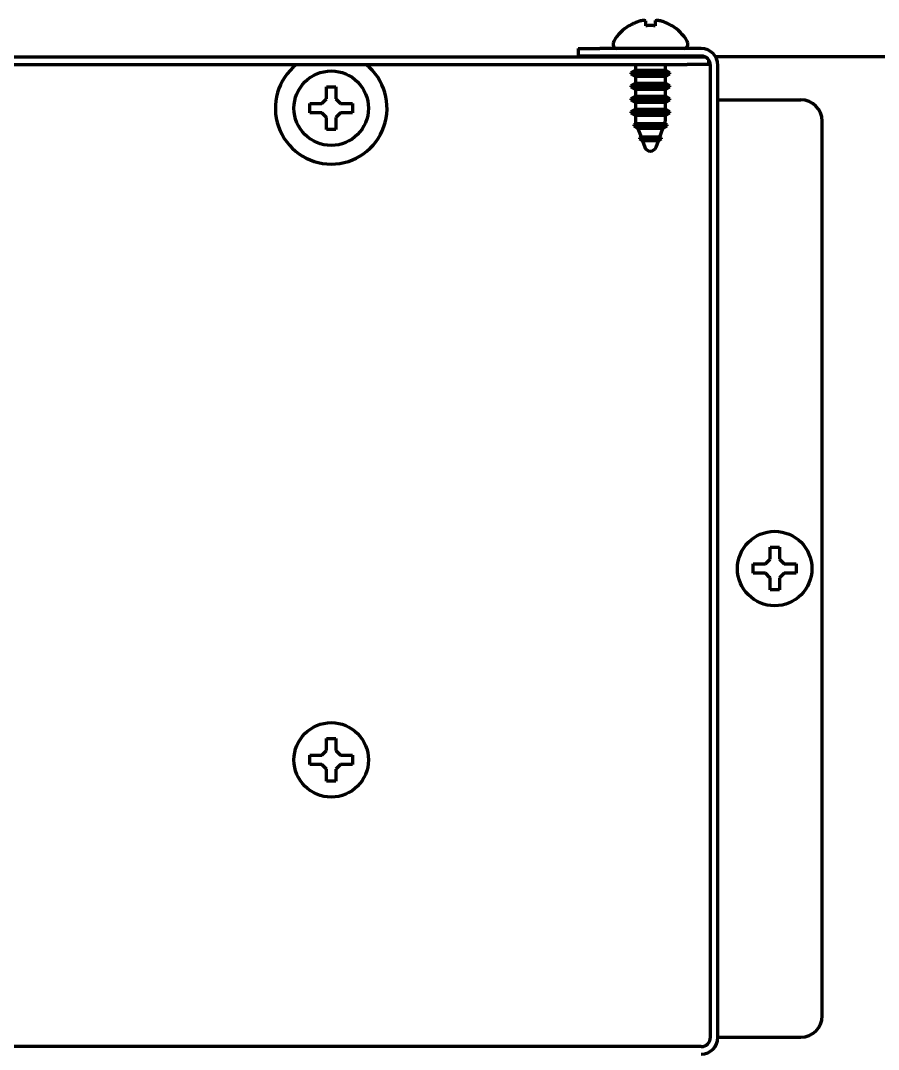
# Model space of a CAD drawing. Header units: inches. Extents: x -3077 to 7201, y 316 to 5463.
# Drawn here: x 2911.7 to 3003.9, y 4524.4 to 4634.9 of the extents above; entities that cross this region are included whole.
import ezdxf

# ---------------------------------------------------------------- set-up
doc = ezdxf.new("R2010")
doc.units = ezdxf.units.IN

msp = doc.modelspace()

# ---------------------------------------------------------------- linework, layer by layer
at = {"linetype": 'Continuous', "lineweight": 70}
for p, q in [((2977.1, 4634.32), (2977.1, 4634.36)), ((2981.7, 4634.36), (2981.7, 4634.32)), ((2971.65, 4631.88), (2973.95, 4631.88)), ((2971.65, 4631.88), (2971.65, 4631.08)), ((2984.85, 4631.88), (2973.95, 4631.88)), ((2975.4, 4632.48), (2975.4, 4632.28)), ((2983.4, 4632.28), (2983.4, 4632.48)), ((2877.45, 4630.98), (2983.35, 4630.98)), ((2973.95, 4631.08), (2971.65, 4631.08)), ((2984.85, 4631.08), (2973.95, 4631.08)), ((2977.8, 4631.08), (2977.8, 4630.98)), ((2981, 4630.98), (2981, 4631.08)), ((2983.35, 4630.98), (2985.29, 4630.98)), ((2985.65, 4630.68), (2985.65, 4630.18)), ((3222.93, 4630.98), (2986.41, 4630.98)), ((2877.45, 4630.18), (2983.35, 4630.18)), ((2977.8, 4629.57), (2977.3, 4629.28)), ((2977.8, 4630.18), (2977.8, 4629.57)), ((2977.8, 4629.57), (2979.4, 4629.57)), ((2979.4, 4629.57), (2981, 4629.57)), ((2981, 4629.57), (2981, 4630.18)), ((2981.5, 4629.28), (2981, 4629.57)), ((2985.65, 4630.18), (2983.35, 4630.18)), ((2985.85, 4525.68), (2985.85, 4630.08)), ((2986.65, 4525.68), (2986.65, 4630.08)), ((2977.3, 4629.28), (2977.3, 4629.18)), ((2977.3, 4629.28), (2979.4, 4629.28)), ((2981.5, 4629.18), (2977.3, 4629.18)), ((2977.3, 4629.18), (2977.8, 4628.89)), ((2977.8, 4628.89), (2977.8, 4628.17)), ((2981, 4628.89), (2977.8, 4628.89)), ((2979.4, 4629.28), (2981.5, 4629.28)), ((2981, 4628.89), (2981.5, 4629.18)), ((2981, 4628.17), (2981, 4628.89)), ((2981.5, 4629.18), (2981.5, 4629.28)), ((2977.8, 4628.17), (2977.3, 4627.88)), ((2977.3, 4627.88), (2979.4, 4627.88)), ((2977.3, 4627.88), (2977.3, 4627.78)), ((2977.3, 4627.78), (2977.8, 4627.49)), ((2981.5, 4627.78), (2977.3, 4627.78)), ((2977.8, 4628.17), (2979.4, 4628.17)), ((2977.8, 4627.49), (2977.8, 4626.77)), ((2981, 4627.49), (2977.8, 4627.49)), ((2979.4, 4628.17), (2981, 4628.17)), ((2979.4, 4627.88), (2981.5, 4627.88)), ((2981.5, 4627.88), (2981, 4628.17)), ((2981, 4627.49), (2981.5, 4627.78)), ((2981, 4626.77), (2981, 4627.49)), ((2981.5, 4627.78), (2981.5, 4627.88)), ((2977.8, 4626.77), (2977.3, 4626.48)), ((2977.3, 4626.48), (2979.4, 4626.48)), ((2977.3, 4626.48), (2977.3, 4626.38)), ((2981.5, 4626.38), (2977.3, 4626.38)), ((2977.3, 4626.38), (2977.8, 4626.09)), ((2977.8, 4626.77), (2979.4, 4626.77)), ((2977.8, 4626.09), (2977.8, 4625.37)), ((2981, 4626.09), (2977.8, 4626.09)), ((2979.4, 4626.77), (2981, 4626.77)), ((2979.4, 4626.48), (2981.5, 4626.48)), ((2981.5, 4626.48), (2981, 4626.77)), ((2981, 4626.09), (2981.5, 4626.38)), ((2981, 4625.37), (2981, 4626.09)), ((2981.5, 4626.38), (2981.5, 4626.48)), ((2986.65, 4626.38), (2987.65, 4626.38)), ((2987.65, 4626.38), (2995.55, 4626.38)), ((2942.8, 4625.48), (2942.8, 4625.98)), ((2942.8, 4624.98), (2942.8, 4625.48)), ((2947.4, 4625.98), (2947.4, 4625.48)), ((2947.4, 4625.48), (2947.4, 4624.98)), ((2977.8, 4625.37), (2977.3, 4625.08)), ((2977.3, 4625.08), (2979.4, 4625.08)), ((2977.3, 4625.08), (2977.3, 4624.98)), ((2977.3, 4624.98), (2977.8, 4624.69)), ((2981.5, 4624.98), (2977.3, 4624.98)), ((2977.8, 4625.37), (2979.4, 4625.37)), ((2979.4, 4625.37), (2981, 4625.37)), ((2979.4, 4625.08), (2981.5, 4625.08)), ((2981.5, 4625.08), (2981, 4625.37)), ((2981, 4624.69), (2981.5, 4624.98)), ((2981.5, 4624.98), (2981.5, 4625.08)), ((2977.87, 4623.84), (2977.6, 4623.68)), ((2977.8, 4624.69), (2977.8, 4624.16)), ((2981, 4624.69), (2977.8, 4624.69)), ((2977.85, 4623.9), (2977.87, 4623.84)), ((2977.87, 4623.84), (2980.93, 4623.84)), ((2980.93, 4623.84), (2980.96, 4623.9)), ((2981.21, 4623.68), (2980.93, 4623.84)), ((2981, 4624.16), (2981, 4624.69)), ((2997.85, 4527.98), (2997.85, 4624.08)), ((2977.6, 4623.68), (2979.4, 4623.68)), ((2977.6, 4623.68), (2977.6, 4623.58)), ((2981.21, 4623.58), (2977.6, 4623.58)), ((2977.6, 4623.58), (2978.06, 4623.31)), ((2978.06, 4623.31), (2978.4, 4622.39)), ((2980.74, 4623.31), (2978.06, 4623.31)), ((2979.4, 4623.68), (2981.21, 4623.68)), ((2980.41, 4622.39), (2980.74, 4623.31)), ((2980.74, 4623.31), (2981.21, 4623.58)), ((2981.21, 4623.58), (2981.21, 4623.68)), ((2978.4, 4622.39), (2978.21, 4622.28)), ((2978.21, 4622.28), (2980.6, 4622.28)), ((2978.21, 4622.28), (2978.21, 4622.18)), ((2980.6, 4622.18), (2978.21, 4622.18)), ((2978.21, 4622.18), (2978.55, 4621.98)), ((2978.4, 4622.39), (2980.41, 4622.39)), ((2980.26, 4621.98), (2978.55, 4621.98)), ((2978.55, 4621.98), (2978.79, 4621.31)), ((2980.01, 4621.31), (2980.26, 4621.98)), ((2980.26, 4621.98), (2980.6, 4622.18)), ((2980.6, 4622.28), (2980.41, 4622.39)), ((2980.6, 4622.18), (2980.6, 4622.28)), ((2990.45, 4576.03), (2990.45, 4576.53)), ((2995.05, 4576.53), (2995.05, 4576.03)), ((2990.45, 4575.53), (2990.45, 4576.03)), ((2995.05, 4576.03), (2995.05, 4575.53)), ((2942.8, 4555.48), (2942.8, 4555.98)), ((2942.8, 4554.98), (2942.8, 4555.48)), ((2947.4, 4555.98), (2947.4, 4555.48)), ((2947.4, 4555.48), (2947.4, 4554.98)), ((2986.65, 4525.68), (2987.65, 4525.68)), ((2987.65, 4525.68), (2995.55, 4525.68)), ((2984.85, 4524.68), (2877.45, 4524.68))]:
    msp.add_line(p, q, dxfattribs=at)
for centre in [(2945.1, 4625.48), (2992.75, 4576.03), (2945.1, 4555.48)]:
    msp.add_circle(centre, 4, dxfattribs=at)
for centre, radius, start, end in [((2979.6, 4630.26), 4.8, 121.3727, 149.6988), ((2979.2, 4630.26), 4.8, 30.3012, 58.6273), ((2975.8, 4632.48), 0.4, 149.6988, 180), ((2983, 4632.48), 0.4, 0, 30.3012), ((2975.8, 4632.28), 0.4, 180, 270), ((2983, 4632.28), 0.4, 270, 0), ((2984.85, 4630.08), 1.8, 0, 90), ((2984.85, 4630.08), 1, 0, 90), ((2945.1, 4625.48), 6, 128.43, 270), ((2945.1, 4625.48), 6, 270, 51.57), ((2995.55, 4624.08), 2.3, 0, 90), ((2978.55, 4624.16), 0.75, 180, 200), ((2980.25, 4624.16), 0.75, 340, 0), ((2979.4, 4621.53), 0.65, 200, 340), ((2995.55, 4527.98), 2.3, 270, 0), ((2984.85, 4525.68), 1.8, 270, 0), ((2984.85, 4525.68), 1, 270, 0)]:
    msp.add_arc(centre, radius, start, end, dxfattribs=at)
for points in [[(2978.4, 4634.88), (2978.35, 4634.86), (2978.24, 4634.83), (2978.08, 4634.78), (2977.92, 4634.73), (2977.76, 4634.66), (2977.61, 4634.6), (2977.46, 4634.52), (2977.29, 4634.44), (2977.17, 4634.36), (2977.1, 4634.32)], [(2978.9, 4634.88), (2978.88, 4634.88), (2978.82, 4634.88), (2978.75, 4634.89), (2978.68, 4634.89), (2978.61, 4634.89), (2978.54, 4634.89), (2978.47, 4634.88), (2978.43, 4634.88), (2978.4, 4634.88)], [(2980.4, 4634.88), (2980.38, 4634.88), (2980.33, 4634.88), (2980.26, 4634.89), (2980.19, 4634.89), (2980.12, 4634.89), (2980.05, 4634.89), (2979.97, 4634.88), (2979.93, 4634.88), (2979.9, 4634.88)], [(2979.9, 4634.88), (2979.9, 4634.86), (2979.9, 4634.83), (2979.9, 4634.78), (2979.9, 4634.73), (2979.9, 4634.66), (2979.9, 4634.6), (2979.9, 4634.52), (2979.9, 4634.44), (2979.9, 4634.36), (2979.9, 4634.32)], [(2979.9, 4634.32), (2979.74, 4634.35), (2979.4, 4634.37), (2979.07, 4634.35), (2978.9, 4634.32)], [(2944.6, 4626.48), (2944.6, 4626.53), (2944.6, 4626.64), (2944.6, 4626.8), (2944.6, 4626.96), (2944.6, 4627.12), (2944.6, 4627.27), (2944.6, 4627.43), (2944.6, 4627.59), (2944.6, 4627.72), (2944.6, 4627.78)], [(2944.6, 4627.78), (2944.77, 4627.78), (2945.1, 4627.78), (2945.44, 4627.78), (2945.6, 4627.78)], [(2944.1, 4625.98), (2944.13, 4626), (2944.17, 4626.05), (2944.24, 4626.12), (2944.32, 4626.19), (2944.39, 4626.27), (2944.46, 4626.34), (2944.53, 4626.41), (2944.58, 4626.46), (2944.6, 4626.48)], [(2945.6, 4626.48), (2945.63, 4626.45), (2945.68, 4626.4), (2945.75, 4626.33), (2945.82, 4626.26), (2945.9, 4626.19), (2945.96, 4626.12), (2946.03, 4626.05), (2946.08, 4626), (2946.1, 4625.98)], [(2944.1, 4624.98), (2944.05, 4624.98), (2943.94, 4624.98), (2943.78, 4624.98), (2943.62, 4624.98), (2943.46, 4624.98), (2943.31, 4624.98), (2943.16, 4624.98), (2942.99, 4624.98), (2942.87, 4624.98), (2942.8, 4624.98)], [(2944.6, 4624.48), (2944.58, 4624.51), (2944.52, 4624.56), (2944.45, 4624.63), (2944.38, 4624.7), (2944.31, 4624.77), (2944.24, 4624.84), (2944.17, 4624.91), (2944.13, 4624.96), (2944.1, 4624.98)], [(2946.1, 4624.98), (2946.08, 4624.96), (2946.03, 4624.91), (2945.96, 4624.84), (2945.89, 4624.77), (2945.82, 4624.69), (2945.75, 4624.62), (2945.67, 4624.55), (2945.63, 4624.5), (2945.6, 4624.48)], [(2946.1, 4625.98), (2946.16, 4625.98), (2946.26, 4625.98), (2946.43, 4625.98), (2946.59, 4625.98), (2946.74, 4625.98), (2946.89, 4625.98), (2947.05, 4625.98), (2947.21, 4625.98), (2947.34, 4625.98), (2947.4, 4625.98)], [(2945.6, 4624.48), (2945.6, 4624.43), (2945.6, 4624.32), (2945.6, 4624.16), (2945.6, 4624), (2945.6, 4623.84), (2945.6, 4623.69), (2945.6, 4623.53), (2945.6, 4623.37), (2945.6, 4623.24), (2945.6, 4623.18)], [(2945.6, 4623.18), (2945.44, 4623.18), (2945.1, 4623.18), (2944.77, 4623.18), (2944.6, 4623.18)], [(2992.25, 4577.03), (2992.25, 4577.08), (2992.25, 4577.19), (2992.25, 4577.35), (2992.25, 4577.51), (2992.25, 4577.67), (2992.25, 4577.82), (2992.25, 4577.98), (2992.25, 4578.14), (2992.25, 4578.27), (2992.25, 4578.33)], [(2992.25, 4578.33), (2992.42, 4578.33), (2992.75, 4578.33), (2993.09, 4578.33), (2993.25, 4578.33)], [(2991.75, 4576.53), (2991.78, 4576.55), (2991.82, 4576.6), (2991.89, 4576.67), (2991.97, 4576.74), (2992.04, 4576.82), (2992.11, 4576.89), (2992.18, 4576.96), (2992.23, 4577.01), (2992.25, 4577.03)], [(2993.25, 4577.03), (2993.28, 4577), (2993.33, 4576.95), (2993.4, 4576.88), (2993.47, 4576.81), (2993.55, 4576.74), (2993.61, 4576.67), (2993.68, 4576.6), (2993.73, 4576.55), (2993.75, 4576.53)], [(2993.75, 4576.53), (2993.81, 4576.53), (2993.91, 4576.53), (2994.08, 4576.53), (2994.24, 4576.53), (2994.39, 4576.53), (2994.54, 4576.53), (2994.7, 4576.53), (2994.86, 4576.53), (2994.99, 4576.53), (2995.05, 4576.53)], [(2991.75, 4575.53), (2991.7, 4575.53), (2991.59, 4575.53), (2991.43, 4575.53), (2991.27, 4575.53), (2991.11, 4575.53), (2990.96, 4575.53), (2990.81, 4575.53), (2990.64, 4575.53), (2990.52, 4575.53), (2990.45, 4575.53)], [(2992.25, 4575.03), (2992.23, 4575.06), (2992.17, 4575.11), (2992.1, 4575.18), (2992.03, 4575.25), (2991.96, 4575.32), (2991.89, 4575.39), (2991.82, 4575.46), (2991.78, 4575.51), (2991.75, 4575.53)], [(2993.75, 4575.53), (2993.73, 4575.51), (2993.68, 4575.46), (2993.61, 4575.39), (2993.54, 4575.32), (2993.47, 4575.24), (2993.4, 4575.17), (2993.32, 4575.1), (2993.28, 4575.05), (2993.25, 4575.03)], [(2993.25, 4575.03), (2993.25, 4574.98), (2993.25, 4574.87), (2993.25, 4574.71), (2993.25, 4574.55), (2993.25, 4574.39), (2993.25, 4574.24), (2993.25, 4574.08), (2993.25, 4573.92), (2993.25, 4573.79), (2993.25, 4573.73)], [(2993.25, 4573.73), (2993.09, 4573.73), (2992.75, 4573.73), (2992.42, 4573.73), (2992.25, 4573.73)], [(2944.6, 4556.48), (2944.6, 4556.53), (2944.6, 4556.64), (2944.6, 4556.8), (2944.6, 4556.96), (2944.6, 4557.12), (2944.6, 4557.27), (2944.6, 4557.43), (2944.6, 4557.59), (2944.6, 4557.72), (2944.6, 4557.78)], [(2944.6, 4557.78), (2944.77, 4557.78), (2945.1, 4557.78), (2945.44, 4557.78), (2945.6, 4557.78)], [(2944.1, 4555.98), (2944.13, 4556), (2944.17, 4556.05), (2944.24, 4556.12), (2944.32, 4556.19), (2944.39, 4556.27), (2944.46, 4556.34), (2944.53, 4556.41), (2944.58, 4556.46), (2944.6, 4556.48)], [(2945.6, 4556.48), (2945.63, 4556.45), (2945.68, 4556.4), (2945.75, 4556.33), (2945.82, 4556.26), (2945.9, 4556.19), (2945.96, 4556.12), (2946.03, 4556.05), (2946.08, 4556), (2946.1, 4555.98)], [(2946.1, 4555.98), (2946.16, 4555.98), (2946.26, 4555.98), (2946.43, 4555.98), (2946.59, 4555.98), (2946.74, 4555.98), (2946.89, 4555.98), (2947.05, 4555.98), (2947.21, 4555.98), (2947.34, 4555.98), (2947.4, 4555.98)], [(2944.1, 4554.98), (2944.05, 4554.98), (2943.94, 4554.98), (2943.78, 4554.98), (2943.62, 4554.98), (2943.46, 4554.98), (2943.31, 4554.98), (2943.16, 4554.98), (2942.99, 4554.98), (2942.87, 4554.98), (2942.8, 4554.98)], [(2944.6, 4554.48), (2944.58, 4554.51), (2944.52, 4554.56), (2944.45, 4554.63), (2944.38, 4554.7), (2944.31, 4554.77), (2944.24, 4554.84), (2944.17, 4554.91), (2944.13, 4554.96), (2944.1, 4554.98)], [(2946.1, 4554.98), (2946.08, 4554.96), (2946.03, 4554.91), (2945.96, 4554.84), (2945.89, 4554.77), (2945.82, 4554.69), (2945.75, 4554.62), (2945.67, 4554.55), (2945.63, 4554.5), (2945.6, 4554.48)], [(2945.6, 4554.48), (2945.6, 4554.43), (2945.6, 4554.32), (2945.6, 4554.16), (2945.6, 4554), (2945.6, 4553.84), (2945.6, 4553.69), (2945.6, 4553.53), (2945.6, 4553.37), (2945.6, 4553.24), (2945.6, 4553.18)], [(2945.6, 4553.18), (2945.44, 4553.18), (2945.1, 4553.18), (2944.77, 4553.18), (2944.6, 4553.18)]]:
    msp.add_open_spline(points, degree=3, dxfattribs=at)
for points in [[(2978.9, 4634.32), (2978.9, 4634.45), (2978.9, 4634.56), (2978.9, 4634.7), (2978.9, 4634.74), (2978.9, 4634.81), (2978.9, 4634.85), (2978.9, 4634.88)], [(2981.7, 4634.32), (2981.5, 4634.45), (2981.29, 4634.56), (2980.96, 4634.7), (2980.85, 4634.74), (2980.63, 4634.81), (2980.52, 4634.85), (2980.4, 4634.88)], [(2945.6, 4627.78), (2945.6, 4627.58), (2945.6, 4627.37), (2945.6, 4627.04), (2945.6, 4626.93), (2945.6, 4626.71), (2945.6, 4626.6), (2945.6, 4626.48)], [(2942.8, 4625.98), (2943.01, 4625.98), (2943.21, 4625.98), (2943.54, 4625.98), (2943.65, 4625.98), (2943.87, 4625.98), (2943.99, 4625.98), (2944.1, 4625.98)], [(2947.4, 4624.98), (2947.2, 4624.98), (2946.99, 4624.98), (2946.66, 4624.98), (2946.55, 4624.98), (2946.33, 4624.98), (2946.22, 4624.98), (2946.1, 4624.98)], [(2944.6, 4623.18), (2944.6, 4623.38), (2944.6, 4623.59), (2944.6, 4623.92), (2944.6, 4624.03), (2944.6, 4624.25), (2944.6, 4624.36), (2944.6, 4624.48)], [(2993.25, 4578.33), (2993.25, 4578.13), (2993.25, 4577.92), (2993.25, 4577.59), (2993.25, 4577.48), (2993.25, 4577.26), (2993.25, 4577.15), (2993.25, 4577.03)], [(2990.45, 4576.53), (2990.66, 4576.53), (2990.86, 4576.53), (2991.19, 4576.53), (2991.3, 4576.53), (2991.52, 4576.53), (2991.64, 4576.53), (2991.75, 4576.53)], [(2995.05, 4575.53), (2994.85, 4575.53), (2994.64, 4575.53), (2994.31, 4575.53), (2994.2, 4575.53), (2993.98, 4575.53), (2993.87, 4575.53), (2993.75, 4575.53)], [(2992.25, 4573.73), (2992.25, 4573.93), (2992.25, 4574.14), (2992.25, 4574.47), (2992.25, 4574.58), (2992.25, 4574.8), (2992.25, 4574.91), (2992.25, 4575.03)], [(2945.6, 4557.78), (2945.6, 4557.58), (2945.6, 4557.37), (2945.6, 4557.04), (2945.6, 4556.93), (2945.6, 4556.71), (2945.6, 4556.6), (2945.6, 4556.48)], [(2942.8, 4555.98), (2943.01, 4555.98), (2943.21, 4555.98), (2943.54, 4555.98), (2943.65, 4555.98), (2943.87, 4555.98), (2943.99, 4555.98), (2944.1, 4555.98)], [(2944.6, 4553.18), (2944.6, 4553.38), (2944.6, 4553.59), (2944.6, 4553.92), (2944.6, 4554.03), (2944.6, 4554.25), (2944.6, 4554.36), (2944.6, 4554.48)], [(2947.4, 4554.98), (2947.2, 4554.98), (2946.99, 4554.98), (2946.66, 4554.98), (2946.55, 4554.98), (2946.33, 4554.98), (2946.22, 4554.98), (2946.1, 4554.98)]]:
    msp.add_open_spline(points, degree=3, knots=[0, 0, 0, 0, 0.5, 0.5, 0.75, 0.75, 1, 1, 1, 1], dxfattribs=at)

doc.saveas('drawing.dxf')
